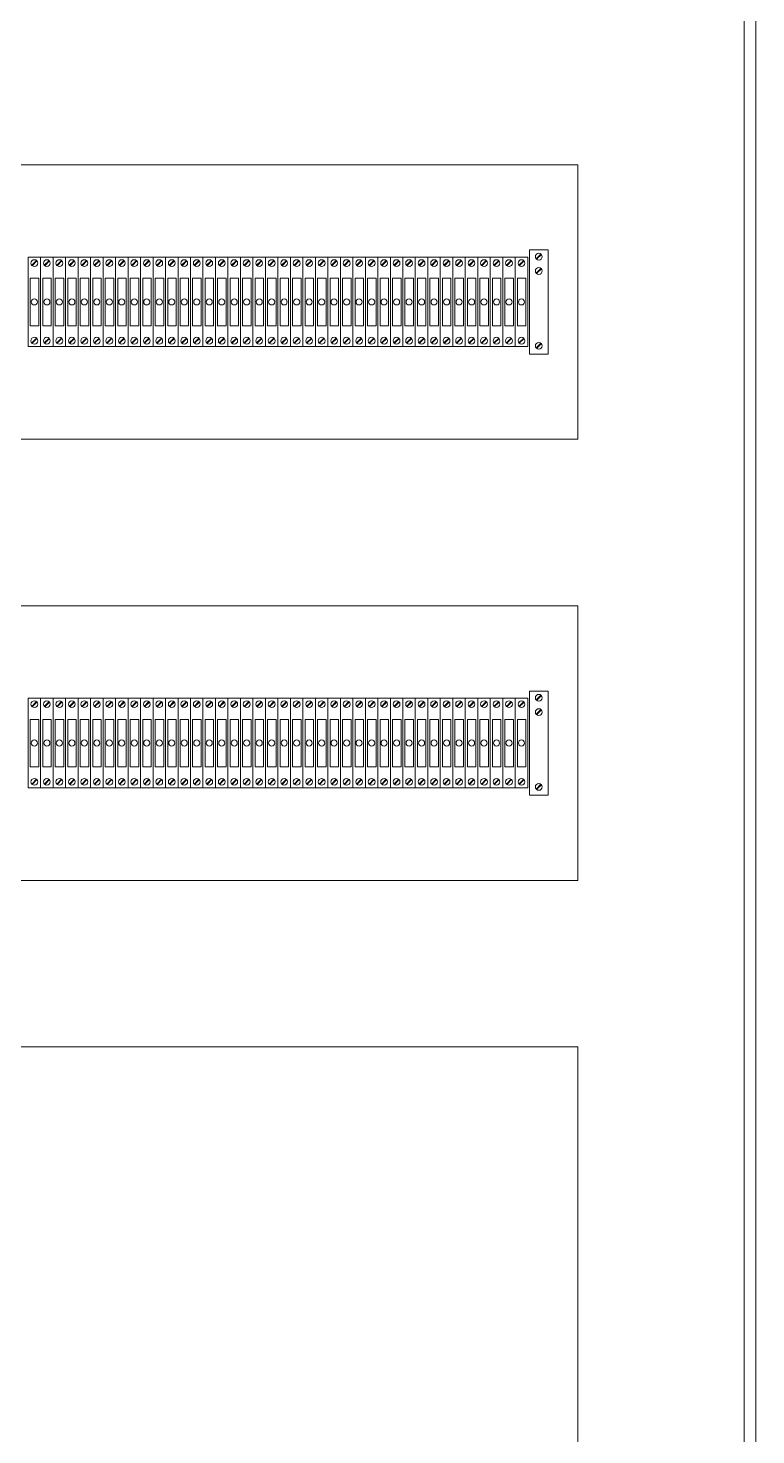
# Model space of a CAD drawing. Header units: millimetres. Extents: x 32626 to 72822, y 60047 to 123188.
# Drawn here: x 40530 to 40949, y 61680 to 62492 of the extents above; entities that cross this region are included whole.
import ezdxf

# ---------------------------------------------------------------- set-up
doc = ezdxf.new("R2010")
doc.units = ezdxf.units.MM
doc.header["$LTSCALE"] = 10
doc.layers.add('1轮廓实线层', color=7, linetype='Continuous', lineweight=18)

msp = doc.modelspace()

# ---------------------------------------------------------------- linework, layer by layer
at = {"layer": '1轮廓实线层'}
for p, q in [((40942.53, 61095.31), (40942.53, 62910.7)), ((40949.21, 62910.7), (40949.21, 60630.7)), ((40212.33, 62412.8), (40846.53, 62412.8)), ((40846.53, 62254.47), (40846.53, 62412.8)), ((40212.33, 62254.47), (40846.53, 62254.47)), ((40212.33, 62158.47), (40846.53, 62158.47)), ((40846.53, 62000.15), (40846.53, 62158.47)), ((40212.33, 62000.15), (40846.53, 62000.15)), ((40212.33, 61904.15), (40846.53, 61904.15)), ((40846.53, 61095.31), (40846.53, 61904.15))]:
    msp.add_line(p, q, dxfattribs=at)
at = {"layer": '1轮廓实线层', "lineweight": 13}
for p, q in [((40818.63, 62363.64), (40829.43, 62363.64)), ((40818.63, 62303.64), (40818.63, 62363.64)), ((40829.43, 62363.64), (40829.43, 62303.64)), ((40529.61, 62359.49), (40536.81, 62359.49)), ((40529.61, 62307.89), (40529.61, 62359.49)), ((40531.71, 62354.81), (40534.47, 62357.57)), ((40531.95, 62354.57), (40534.71, 62357.33)), ((40536.81, 62359.49), (40536.81, 62307.89)), ((40536.81, 62359.49), (40544.01, 62359.49)), ((40536.81, 62307.89), (40536.81, 62359.49)), ((40538.91, 62354.81), (40541.67, 62357.57)), ((40539.16, 62354.57), (40541.91, 62357.33)), ((40544.01, 62359.49), (40544.01, 62307.89)), ((40544.02, 62359.49), (40551.22, 62359.49)), ((40544.02, 62307.89), (40544.02, 62359.49)), ((40546.12, 62354.81), (40548.87, 62357.57)), ((40546.36, 62354.57), (40549.12, 62357.33)), ((40551.22, 62359.49), (40551.22, 62307.89)), ((40551.22, 62359.49), (40558.42, 62359.49)), ((40551.22, 62307.89), (40551.22, 62359.49)), ((40553.32, 62354.81), (40556.08, 62357.57)), ((40553.56, 62354.57), (40556.32, 62357.33)), ((40558.42, 62359.49), (40558.42, 62307.89)), ((40558.42, 62359.49), (40565.62, 62359.49)), ((40558.42, 62307.89), (40558.42, 62359.49)), ((40560.52, 62354.81), (40563.28, 62357.57)), ((40560.76, 62354.57), (40563.52, 62357.33)), ((40565.62, 62359.49), (40565.62, 62307.89)), ((40565.62, 62359.49), (40572.82, 62359.49)), ((40565.62, 62307.89), (40565.62, 62359.49)), ((40567.72, 62354.81), (40570.48, 62357.57)), ((40567.96, 62354.57), (40570.72, 62357.33)), ((40572.82, 62359.49), (40572.82, 62307.89)), ((40572.82, 62359.49), (40580.02, 62359.49)), ((40572.82, 62307.89), (40572.82, 62359.49)), ((40574.92, 62354.81), (40577.68, 62357.57)), ((40575.16, 62354.57), (40577.92, 62357.33)), ((40580.02, 62359.49), (40580.02, 62307.89)), ((40580.02, 62359.49), (40587.22, 62359.49)), ((40580.02, 62307.89), (40580.02, 62359.49)), ((40582.12, 62354.81), (40584.88, 62357.57)), ((40582.37, 62354.57), (40585.12, 62357.33)), ((40587.22, 62359.49), (40587.22, 62307.89)), ((40587.23, 62359.49), (40594.43, 62359.49)), ((40587.23, 62307.89), (40587.23, 62359.49)), ((40589.33, 62354.81), (40592.08, 62357.57)), ((40589.57, 62354.57), (40592.33, 62357.33)), ((40594.43, 62359.49), (40594.43, 62307.89)), ((40594.43, 62359.49), (40601.63, 62359.49)), ((40594.43, 62307.89), (40594.43, 62359.49)), ((40596.53, 62354.81), (40599.29, 62357.57)), ((40596.77, 62354.57), (40599.53, 62357.33)), ((40601.63, 62359.49), (40601.63, 62307.89)), ((40601.63, 62359.49), (40608.83, 62359.49)), ((40601.63, 62307.89), (40601.63, 62359.49)), ((40603.73, 62354.81), (40606.49, 62357.57)), ((40603.97, 62354.57), (40606.73, 62357.33)), ((40608.83, 62359.49), (40608.83, 62307.89)), ((40608.83, 62359.49), (40616.03, 62359.49)), ((40608.83, 62307.89), (40608.83, 62359.49)), ((40610.93, 62354.81), (40613.69, 62357.57)), ((40611.17, 62354.57), (40613.93, 62357.33)), ((40616.03, 62359.49), (40616.03, 62307.89)), ((40616.03, 62359.49), (40623.23, 62359.49)), ((40616.03, 62307.89), (40616.03, 62359.49)), ((40618.13, 62354.81), (40620.89, 62357.57)), ((40618.37, 62354.57), (40621.13, 62357.33)), ((40623.23, 62359.49), (40623.23, 62307.89)), ((40623.23, 62359.49), (40630.43, 62359.49)), ((40623.23, 62307.89), (40623.23, 62359.49)), ((40625.33, 62354.81), (40628.09, 62357.57)), ((40625.58, 62354.57), (40628.33, 62357.33)), ((40630.43, 62359.49), (40630.43, 62307.89)), ((40630.43, 62359.49), (40637.63, 62359.49)), ((40630.43, 62307.89), (40630.43, 62359.49)), ((40632.54, 62354.81), (40635.29, 62357.57)), ((40632.78, 62354.57), (40635.53, 62357.33)), ((40637.63, 62359.49), (40637.63, 62307.89)), ((40637.64, 62359.49), (40644.84, 62359.49)), ((40637.64, 62307.89), (40637.64, 62359.49)), ((40639.74, 62354.81), (40642.49, 62357.57)), ((40639.98, 62354.57), (40642.74, 62357.33)), ((40644.84, 62359.49), (40644.84, 62307.89)), ((40644.84, 62359.49), (40652.04, 62359.49)), ((40644.84, 62307.89), (40644.84, 62359.49)), ((40646.94, 62354.81), (40649.7, 62357.57)), ((40647.18, 62354.57), (40649.94, 62357.33)), ((40652.04, 62359.49), (40652.04, 62307.89)), ((40652.04, 62359.49), (40659.24, 62359.49)), ((40652.04, 62307.89), (40652.04, 62359.49)), ((40654.14, 62354.81), (40656.9, 62357.57)), ((40654.38, 62354.57), (40657.14, 62357.33)), ((40659.24, 62359.49), (40659.24, 62307.89)), ((40659.24, 62359.49), (40666.44, 62359.49)), ((40659.24, 62307.89), (40659.24, 62359.49)), ((40661.34, 62354.81), (40664.1, 62357.57)), ((40661.58, 62354.57), (40664.34, 62357.33)), ((40666.44, 62359.49), (40666.44, 62307.89)), ((40666.44, 62359.49), (40673.64, 62359.49)), ((40666.44, 62307.89), (40666.44, 62359.49)), ((40668.54, 62354.81), (40671.3, 62357.57)), ((40668.79, 62354.57), (40671.54, 62357.33)), ((40673.64, 62359.49), (40673.64, 62307.89)), ((40673.64, 62359.49), (40680.84, 62359.49)), ((40673.64, 62307.89), (40673.64, 62359.49)), ((40675.74, 62354.81), (40678.5, 62357.57)), ((40675.99, 62354.57), (40678.74, 62357.33)), ((40680.84, 62359.49), (40680.84, 62307.89)), ((40680.85, 62359.49), (40688.05, 62359.49)), ((40680.85, 62307.89), (40680.85, 62359.49)), ((40682.95, 62354.81), (40685.7, 62357.57)), ((40683.19, 62354.57), (40685.95, 62357.33)), ((40688.05, 62359.49), (40688.05, 62307.89)), ((40688.05, 62359.49), (40695.25, 62359.49)), ((40688.05, 62307.89), (40688.05, 62359.49)), ((40690.15, 62354.81), (40692.91, 62357.57)), ((40690.39, 62354.57), (40693.15, 62357.33)), ((40695.25, 62359.49), (40695.25, 62307.89)), ((40695.25, 62359.49), (40702.45, 62359.49)), ((40695.25, 62307.89), (40695.25, 62359.49)), ((40697.35, 62354.81), (40700.11, 62357.57)), ((40697.59, 62354.57), (40700.35, 62357.33)), ((40702.45, 62359.49), (40702.45, 62307.89)), ((40702.45, 62359.49), (40709.65, 62359.49)), ((40702.45, 62307.89), (40702.45, 62359.49)), ((40704.55, 62354.81), (40707.31, 62357.57)), ((40704.79, 62354.57), (40707.55, 62357.33)), ((40709.65, 62359.49), (40709.65, 62307.89)), ((40709.65, 62359.49), (40716.85, 62359.49)), ((40709.65, 62307.89), (40709.65, 62359.49)), ((40711.75, 62354.81), (40714.51, 62357.57)), ((40711.99, 62354.57), (40714.75, 62357.33)), ((40716.85, 62359.49), (40716.85, 62307.89)), ((40716.85, 62359.49), (40724.05, 62359.49)), ((40716.85, 62307.89), (40716.85, 62359.49)), ((40718.95, 62354.81), (40721.71, 62357.57)), ((40719.2, 62354.57), (40721.95, 62357.33)), ((40724.05, 62359.49), (40724.05, 62307.89)), ((40724.06, 62359.49), (40731.26, 62359.49)), ((40724.06, 62307.89), (40724.06, 62359.49)), ((40726.16, 62354.81), (40728.91, 62357.57)), ((40726.4, 62354.57), (40729.16, 62357.33)), ((40731.26, 62359.49), (40731.26, 62307.89)), ((40731.26, 62359.49), (40738.46, 62359.49)), ((40731.26, 62307.89), (40731.26, 62359.49)), ((40733.36, 62354.81), (40736.12, 62357.57)), ((40733.6, 62354.57), (40736.36, 62357.33)), ((40738.46, 62359.49), (40738.46, 62307.89)), ((40738.46, 62359.49), (40745.66, 62359.49)), ((40738.46, 62307.89), (40738.46, 62359.49)), ((40740.56, 62354.81), (40743.32, 62357.57)), ((40740.8, 62354.57), (40743.56, 62357.33)), ((40745.66, 62359.49), (40745.66, 62307.89)), ((40745.66, 62359.49), (40752.86, 62359.49)), ((40745.66, 62307.89), (40745.66, 62359.49)), ((40747.76, 62354.81), (40750.52, 62357.57)), ((40748, 62354.57), (40750.76, 62357.33)), ((40752.86, 62359.49), (40752.86, 62307.89)), ((40752.86, 62359.49), (40760.06, 62359.49)), ((40752.86, 62307.89), (40752.86, 62359.49)), ((40754.96, 62354.81), (40757.72, 62357.57)), ((40755.2, 62354.57), (40757.96, 62357.33)), ((40760.06, 62359.49), (40760.06, 62307.89)), ((40760.06, 62359.49), (40767.26, 62359.49)), ((40760.06, 62307.89), (40760.06, 62359.49)), ((40762.16, 62354.81), (40764.92, 62357.57)), ((40762.41, 62354.57), (40765.16, 62357.33)), ((40767.26, 62359.49), (40767.26, 62307.89)), ((40767.27, 62359.49), (40774.47, 62359.49)), ((40767.27, 62307.89), (40767.27, 62359.49)), ((40769.37, 62354.81), (40772.12, 62357.57)), ((40769.61, 62354.57), (40772.37, 62357.33)), ((40774.47, 62359.49), (40774.47, 62307.89)), ((40774.47, 62359.49), (40781.67, 62359.49)), ((40774.47, 62307.89), (40774.47, 62359.49)), ((40776.57, 62354.81), (40779.33, 62357.57)), ((40776.81, 62354.57), (40779.57, 62357.33)), ((40781.67, 62359.49), (40781.67, 62307.89)), ((40781.67, 62359.49), (40788.87, 62359.49)), ((40781.67, 62307.89), (40781.67, 62359.49)), ((40783.77, 62354.81), (40786.53, 62357.57)), ((40784.01, 62354.57), (40786.77, 62357.33)), ((40788.87, 62359.49), (40788.87, 62307.89)), ((40788.87, 62359.49), (40796.07, 62359.49)), ((40788.87, 62307.89), (40788.87, 62359.49)), ((40790.97, 62354.81), (40793.73, 62357.57)), ((40791.21, 62354.57), (40793.97, 62357.33)), ((40796.07, 62359.49), (40796.07, 62307.89)), ((40796.07, 62359.49), (40803.27, 62359.49)), ((40796.07, 62307.89), (40796.07, 62359.49)), ((40798.17, 62354.81), (40800.93, 62357.57)), ((40798.41, 62354.57), (40801.17, 62357.33)), ((40803.27, 62359.49), (40803.27, 62307.89)), ((40803.27, 62359.49), (40810.47, 62359.49)), ((40803.27, 62307.89), (40803.27, 62359.49)), ((40805.37, 62354.81), (40808.13, 62357.57)), ((40805.62, 62354.57), (40808.37, 62357.33)), ((40810.47, 62359.49), (40810.47, 62307.89)), ((40810.47, 62359.49), (40817.67, 62359.49)), ((40810.47, 62307.89), (40810.47, 62359.49)), ((40812.58, 62354.81), (40815.33, 62357.57)), ((40812.82, 62354.57), (40815.58, 62357.33)), ((40817.67, 62359.49), (40817.67, 62307.89)), ((40822.53, 62358.52), (40825.29, 62361.27)), ((40822.77, 62358.27), (40825.53, 62361.03)), ((40822.53, 62350.27), (40825.29, 62353.03)), ((40822.77, 62350.03), (40825.53, 62352.78)), ((40536.81, 62307.89), (40529.61, 62307.89)), ((40531.71, 62310.06), (40534.47, 62312.82)), ((40531.95, 62309.82), (40534.71, 62312.57)), ((40544.01, 62307.89), (40536.81, 62307.89)), ((40538.91, 62310.06), (40541.67, 62312.82)), ((40539.16, 62309.82), (40541.91, 62312.57)), ((40551.22, 62307.89), (40544.02, 62307.89)), ((40546.12, 62310.06), (40548.87, 62312.82)), ((40546.36, 62309.82), (40549.12, 62312.57)), ((40558.42, 62307.89), (40551.22, 62307.89)), ((40553.32, 62310.06), (40556.08, 62312.82)), ((40553.56, 62309.82), (40556.32, 62312.57)), ((40565.62, 62307.89), (40558.42, 62307.89)), ((40560.52, 62310.06), (40563.28, 62312.82)), ((40560.76, 62309.82), (40563.52, 62312.57)), ((40572.82, 62307.89), (40565.62, 62307.89)), ((40567.72, 62310.06), (40570.48, 62312.82)), ((40567.96, 62309.82), (40570.72, 62312.57)), ((40580.02, 62307.89), (40572.82, 62307.89)), ((40574.92, 62310.06), (40577.68, 62312.82)), ((40575.16, 62309.82), (40577.92, 62312.57)), ((40587.22, 62307.89), (40580.02, 62307.89)), ((40582.12, 62310.06), (40584.88, 62312.82)), ((40582.37, 62309.82), (40585.12, 62312.57)), ((40594.43, 62307.89), (40587.23, 62307.89)), ((40589.33, 62310.06), (40592.08, 62312.82)), ((40589.57, 62309.82), (40592.33, 62312.57)), ((40601.63, 62307.89), (40594.43, 62307.89)), ((40596.53, 62310.06), (40599.29, 62312.82)), ((40596.77, 62309.82), (40599.53, 62312.57)), ((40608.83, 62307.89), (40601.63, 62307.89)), ((40603.73, 62310.06), (40606.49, 62312.82)), ((40603.97, 62309.82), (40606.73, 62312.57)), ((40616.03, 62307.89), (40608.83, 62307.89)), ((40610.93, 62310.06), (40613.69, 62312.82)), ((40611.17, 62309.82), (40613.93, 62312.57)), ((40623.23, 62307.89), (40616.03, 62307.89)), ((40618.13, 62310.06), (40620.89, 62312.82)), ((40618.37, 62309.82), (40621.13, 62312.57)), ((40630.43, 62307.89), (40623.23, 62307.89)), ((40625.33, 62310.06), (40628.09, 62312.82)), ((40625.58, 62309.82), (40628.33, 62312.57)), ((40637.63, 62307.89), (40630.43, 62307.89)), ((40632.54, 62310.06), (40635.29, 62312.82)), ((40632.78, 62309.82), (40635.53, 62312.57)), ((40644.84, 62307.89), (40637.64, 62307.89)), ((40639.74, 62310.06), (40642.49, 62312.82)), ((40639.98, 62309.82), (40642.74, 62312.57)), ((40652.04, 62307.89), (40644.84, 62307.89)), ((40646.94, 62310.06), (40649.7, 62312.82)), ((40647.18, 62309.82), (40649.94, 62312.57)), ((40659.24, 62307.89), (40652.04, 62307.89)), ((40654.14, 62310.06), (40656.9, 62312.82)), ((40654.38, 62309.82), (40657.14, 62312.57)), ((40666.44, 62307.89), (40659.24, 62307.89)), ((40661.34, 62310.06), (40664.1, 62312.82)), ((40661.58, 62309.82), (40664.34, 62312.57)), ((40673.64, 62307.89), (40666.44, 62307.89)), ((40668.54, 62310.06), (40671.3, 62312.82)), ((40668.79, 62309.82), (40671.54, 62312.57)), ((40680.84, 62307.89), (40673.64, 62307.89)), ((40675.74, 62310.06), (40678.5, 62312.82)), ((40675.99, 62309.82), (40678.74, 62312.57)), ((40688.05, 62307.89), (40680.85, 62307.89)), ((40682.95, 62310.06), (40685.7, 62312.82)), ((40683.19, 62309.82), (40685.95, 62312.57)), ((40695.25, 62307.89), (40688.05, 62307.89)), ((40690.15, 62310.06), (40692.91, 62312.82)), ((40690.39, 62309.82), (40693.15, 62312.57)), ((40702.45, 62307.89), (40695.25, 62307.89)), ((40697.35, 62310.06), (40700.11, 62312.82)), ((40697.59, 62309.82), (40700.35, 62312.57)), ((40709.65, 62307.89), (40702.45, 62307.89)), ((40704.55, 62310.06), (40707.31, 62312.82)), ((40704.79, 62309.82), (40707.55, 62312.57)), ((40716.85, 62307.89), (40709.65, 62307.89)), ((40711.75, 62310.06), (40714.51, 62312.82)), ((40711.99, 62309.82), (40714.75, 62312.57)), ((40724.05, 62307.89), (40716.85, 62307.89)), ((40718.95, 62310.06), (40721.71, 62312.82)), ((40719.2, 62309.82), (40721.95, 62312.57)), ((40731.26, 62307.89), (40724.06, 62307.89)), ((40726.16, 62310.06), (40728.91, 62312.82)), ((40726.4, 62309.82), (40729.16, 62312.57)), ((40738.46, 62307.89), (40731.26, 62307.89)), ((40733.36, 62310.06), (40736.12, 62312.82)), ((40733.6, 62309.82), (40736.36, 62312.57)), ((40745.66, 62307.89), (40738.46, 62307.89)), ((40740.56, 62310.06), (40743.32, 62312.82)), ((40740.8, 62309.82), (40743.56, 62312.57)), ((40752.86, 62307.89), (40745.66, 62307.89)), ((40747.76, 62310.06), (40750.52, 62312.82)), ((40748, 62309.82), (40750.76, 62312.57)), ((40760.06, 62307.89), (40752.86, 62307.89)), ((40754.96, 62310.06), (40757.72, 62312.82)), ((40755.2, 62309.82), (40757.96, 62312.57)), ((40767.26, 62307.89), (40760.06, 62307.89)), ((40762.16, 62310.06), (40764.92, 62312.82)), ((40762.41, 62309.82), (40765.16, 62312.57)), ((40774.47, 62307.89), (40767.27, 62307.89)), ((40769.37, 62310.06), (40772.12, 62312.82)), ((40769.61, 62309.82), (40772.37, 62312.57)), ((40781.67, 62307.89), (40774.47, 62307.89)), ((40776.57, 62310.06), (40779.33, 62312.82)), ((40776.81, 62309.82), (40779.57, 62312.57)), ((40788.87, 62307.89), (40781.67, 62307.89)), ((40783.77, 62310.06), (40786.53, 62312.82)), ((40784.01, 62309.82), (40786.77, 62312.57)), ((40796.07, 62307.89), (40788.87, 62307.89)), ((40790.97, 62310.06), (40793.73, 62312.82)), ((40791.21, 62309.82), (40793.97, 62312.57)), ((40803.27, 62307.89), (40796.07, 62307.89)), ((40798.17, 62310.06), (40800.93, 62312.82)), ((40798.41, 62309.82), (40801.17, 62312.57)), ((40810.47, 62307.89), (40803.27, 62307.89)), ((40805.37, 62310.06), (40808.13, 62312.82)), ((40805.62, 62309.82), (40808.37, 62312.57)), ((40817.67, 62307.89), (40810.47, 62307.89)), ((40812.58, 62310.06), (40815.33, 62312.82)), ((40812.82, 62309.82), (40815.58, 62312.57)), ((40822.53, 62307.13), (40825.29, 62309.89)), ((40822.77, 62306.89), (40825.53, 62309.65)), ((40829.43, 62303.64), (40818.63, 62303.64)), ((40529.61, 62105.17), (40536.81, 62105.17)), ((40529.61, 62053.57), (40529.61, 62105.17)), ((40531.71, 62100.49), (40534.47, 62103.24)), ((40536.81, 62105.17), (40536.81, 62053.57)), ((40536.81, 62105.17), (40544.01, 62105.17)), ((40536.81, 62053.57), (40536.81, 62105.17)), ((40538.91, 62100.49), (40541.67, 62103.24)), ((40544.01, 62105.17), (40544.01, 62053.57)), ((40544.02, 62105.17), (40551.22, 62105.17)), ((40544.02, 62053.57), (40544.02, 62105.17)), ((40546.12, 62100.49), (40548.87, 62103.24)), ((40551.22, 62105.17), (40551.22, 62053.57)), ((40551.22, 62105.17), (40558.42, 62105.17)), ((40551.22, 62053.57), (40551.22, 62105.17)), ((40553.32, 62100.49), (40556.08, 62103.24)), ((40558.42, 62105.17), (40558.42, 62053.57)), ((40558.42, 62105.17), (40565.62, 62105.17)), ((40558.42, 62053.57), (40558.42, 62105.17)), ((40560.52, 62100.49), (40563.28, 62103.24)), ((40565.62, 62105.17), (40565.62, 62053.57)), ((40565.62, 62105.17), (40572.82, 62105.17)), ((40565.62, 62053.57), (40565.62, 62105.17)), ((40567.72, 62100.49), (40570.48, 62103.24)), ((40572.82, 62105.17), (40572.82, 62053.57)), ((40572.82, 62105.17), (40580.02, 62105.17)), ((40572.82, 62053.57), (40572.82, 62105.17)), ((40574.92, 62100.49), (40577.68, 62103.24)), ((40580.02, 62105.17), (40580.02, 62053.57)), ((40580.02, 62105.17), (40587.22, 62105.17)), ((40580.02, 62053.57), (40580.02, 62105.17)), ((40582.12, 62100.49), (40584.88, 62103.24)), ((40587.22, 62105.17), (40587.22, 62053.57)), ((40587.23, 62105.17), (40594.43, 62105.17)), ((40587.23, 62053.57), (40587.23, 62105.17)), ((40589.33, 62100.49), (40592.08, 62103.24)), ((40594.43, 62105.17), (40594.43, 62053.57)), ((40594.43, 62105.17), (40601.63, 62105.17)), ((40594.43, 62053.57), (40594.43, 62105.17)), ((40596.53, 62100.49), (40599.29, 62103.24)), ((40601.63, 62105.17), (40601.63, 62053.57)), ((40601.63, 62105.17), (40608.83, 62105.17)), ((40601.63, 62053.57), (40601.63, 62105.17)), ((40603.73, 62100.49), (40606.49, 62103.24)), ((40608.83, 62105.17), (40608.83, 62053.57)), ((40608.83, 62105.17), (40616.03, 62105.17)), ((40608.83, 62053.57), (40608.83, 62105.17)), ((40610.93, 62100.49), (40613.69, 62103.24)), ((40616.03, 62105.17), (40616.03, 62053.57)), ((40616.03, 62105.17), (40623.23, 62105.17)), ((40616.03, 62053.57), (40616.03, 62105.17)), ((40618.13, 62100.49), (40620.89, 62103.24)), ((40623.23, 62105.17), (40623.23, 62053.57)), ((40623.23, 62105.17), (40630.43, 62105.17)), ((40623.23, 62053.57), (40623.23, 62105.17)), ((40625.33, 62100.49), (40628.09, 62103.24)), ((40630.43, 62105.17), (40630.43, 62053.57)), ((40630.43, 62105.17), (40637.63, 62105.17)), ((40630.43, 62053.57), (40630.43, 62105.17)), ((40632.54, 62100.49), (40635.29, 62103.24)), ((40637.63, 62105.17), (40637.63, 62053.57)), ((40637.64, 62105.17), (40644.84, 62105.17)), ((40637.64, 62053.57), (40637.64, 62105.17)), ((40639.74, 62100.49), (40642.49, 62103.24)), ((40644.84, 62105.17), (40644.84, 62053.57)), ((40644.84, 62105.17), (40652.04, 62105.17)), ((40644.84, 62053.57), (40644.84, 62105.17)), ((40646.94, 62100.49), (40649.7, 62103.24)), ((40652.04, 62105.17), (40652.04, 62053.57)), ((40652.04, 62105.17), (40659.24, 62105.17)), ((40652.04, 62053.57), (40652.04, 62105.17)), ((40654.14, 62100.49), (40656.9, 62103.24)), ((40659.24, 62105.17), (40659.24, 62053.57)), ((40659.24, 62105.17), (40666.44, 62105.17)), ((40659.24, 62053.57), (40659.24, 62105.17)), ((40661.34, 62100.49), (40664.1, 62103.24)), ((40666.44, 62105.17), (40666.44, 62053.57)), ((40666.44, 62105.17), (40673.64, 62105.17)), ((40666.44, 62053.57), (40666.44, 62105.17)), ((40668.54, 62100.49), (40671.3, 62103.24)), ((40673.64, 62105.17), (40673.64, 62053.57)), ((40673.64, 62105.17), (40680.84, 62105.17)), ((40673.64, 62053.57), (40673.64, 62105.17)), ((40675.74, 62100.49), (40678.5, 62103.24)), ((40680.84, 62105.17), (40680.84, 62053.57)), ((40680.85, 62105.17), (40688.05, 62105.17)), ((40680.85, 62053.57), (40680.85, 62105.17)), ((40682.95, 62100.49), (40685.7, 62103.24)), ((40688.05, 62105.17), (40688.05, 62053.57)), ((40688.05, 62105.17), (40695.25, 62105.17)), ((40688.05, 62053.57), (40688.05, 62105.17)), ((40690.15, 62100.49), (40692.91, 62103.24)), ((40695.25, 62105.17), (40695.25, 62053.57)), ((40695.25, 62105.17), (40702.45, 62105.17)), ((40695.25, 62053.57), (40695.25, 62105.17)), ((40697.35, 62100.49), (40700.11, 62103.24)), ((40702.45, 62105.17), (40702.45, 62053.57)), ((40702.45, 62105.17), (40709.65, 62105.17)), ((40702.45, 62053.57), (40702.45, 62105.17)), ((40704.55, 62100.49), (40707.31, 62103.24)), ((40709.65, 62105.17), (40709.65, 62053.57)), ((40709.65, 62105.17), (40716.85, 62105.17)), ((40709.65, 62053.57), (40709.65, 62105.17)), ((40711.75, 62100.49), (40714.51, 62103.24)), ((40716.85, 62105.17), (40716.85, 62053.57)), ((40716.85, 62105.17), (40724.05, 62105.17)), ((40716.85, 62053.57), (40716.85, 62105.17)), ((40718.95, 62100.49), (40721.71, 62103.24)), ((40724.05, 62105.17), (40724.05, 62053.57)), ((40724.06, 62105.17), (40731.26, 62105.17)), ((40724.06, 62053.57), (40724.06, 62105.17)), ((40726.16, 62100.49), (40728.91, 62103.24)), ((40731.26, 62105.17), (40731.26, 62053.57)), ((40731.26, 62105.17), (40738.46, 62105.17)), ((40731.26, 62053.57), (40731.26, 62105.17)), ((40733.36, 62100.49), (40736.12, 62103.24)), ((40738.46, 62105.17), (40738.46, 62053.57)), ((40738.46, 62105.17), (40745.66, 62105.17)), ((40738.46, 62053.57), (40738.46, 62105.17)), ((40740.56, 62100.49), (40743.32, 62103.24)), ((40745.66, 62105.17), (40745.66, 62053.57)), ((40745.66, 62105.17), (40752.86, 62105.17)), ((40745.66, 62053.57), (40745.66, 62105.17)), ((40747.76, 62100.49), (40750.52, 62103.24)), ((40752.86, 62105.17), (40752.86, 62053.57)), ((40752.86, 62105.17), (40760.06, 62105.17)), ((40752.86, 62053.57), (40752.86, 62105.17)), ((40754.96, 62100.49), (40757.72, 62103.24)), ((40760.06, 62105.17), (40760.06, 62053.57)), ((40760.06, 62105.17), (40767.26, 62105.17)), ((40760.06, 62053.57), (40760.06, 62105.17)), ((40762.16, 62100.49), (40764.92, 62103.24)), ((40767.26, 62105.17), (40767.26, 62053.57)), ((40767.27, 62105.17), (40774.47, 62105.17)), ((40767.27, 62053.57), (40767.27, 62105.17)), ((40769.37, 62100.49), (40772.12, 62103.24)), ((40774.47, 62105.17), (40774.47, 62053.57)), ((40774.47, 62105.17), (40781.67, 62105.17)), ((40774.47, 62053.57), (40774.47, 62105.17)), ((40776.57, 62100.49), (40779.33, 62103.24)), ((40781.67, 62105.17), (40781.67, 62053.57)), ((40781.67, 62105.17), (40788.87, 62105.17)), ((40781.67, 62053.57), (40781.67, 62105.17)), ((40783.77, 62100.49), (40786.53, 62103.24)), ((40788.87, 62105.17), (40788.87, 62053.57)), ((40788.87, 62105.17), (40796.07, 62105.17)), ((40788.87, 62053.57), (40788.87, 62105.17)), ((40790.97, 62100.49), (40793.73, 62103.24)), ((40796.07, 62105.17), (40796.07, 62053.57)), ((40796.07, 62105.17), (40803.27, 62105.17)), ((40796.07, 62053.57), (40796.07, 62105.17)), ((40798.17, 62100.49), (40800.93, 62103.24)), ((40803.27, 62105.17), (40803.27, 62053.57)), ((40803.27, 62105.17), (40810.47, 62105.17)), ((40803.27, 62053.57), (40803.27, 62105.17)), ((40805.37, 62100.49), (40808.13, 62103.24)), ((40810.47, 62105.17), (40810.47, 62053.57)), ((40810.47, 62105.17), (40817.67, 62105.17)), ((40810.47, 62053.57), (40810.47, 62105.17)), ((40812.58, 62100.49), (40815.33, 62103.24)), ((40817.67, 62105.17), (40817.67, 62053.57)), ((40818.63, 62109.31), (40829.43, 62109.31)), ((40818.63, 62049.31), (40818.63, 62109.31)), ((40822.53, 62104.19), (40825.29, 62106.95)), ((40822.77, 62103.95), (40825.53, 62106.71)), ((40829.43, 62109.31), (40829.43, 62049.31)), ((40531.95, 62100.24), (40534.71, 62103)), ((40539.16, 62100.24), (40541.91, 62103)), ((40546.36, 62100.24), (40549.12, 62103)), ((40553.56, 62100.24), (40556.32, 62103)), ((40560.76, 62100.24), (40563.52, 62103)), ((40567.96, 62100.24), (40570.72, 62103)), ((40575.16, 62100.24), (40577.92, 62103)), ((40582.37, 62100.24), (40585.12, 62103)), ((40589.57, 62100.24), (40592.33, 62103)), ((40596.77, 62100.24), (40599.53, 62103)), ((40603.97, 62100.24), (40606.73, 62103)), ((40611.17, 62100.24), (40613.93, 62103)), ((40618.37, 62100.24), (40621.13, 62103)), ((40625.58, 62100.24), (40628.33, 62103)), ((40632.78, 62100.24), (40635.53, 62103)), ((40639.98, 62100.24), (40642.74, 62103)), ((40647.18, 62100.24), (40649.94, 62103)), ((40654.38, 62100.24), (40657.14, 62103)), ((40661.58, 62100.24), (40664.34, 62103)), ((40668.79, 62100.24), (40671.54, 62103)), ((40675.99, 62100.24), (40678.74, 62103)), ((40683.19, 62100.24), (40685.95, 62103)), ((40690.39, 62100.24), (40693.15, 62103)), ((40697.59, 62100.24), (40700.35, 62103)), ((40704.79, 62100.24), (40707.55, 62103)), ((40711.99, 62100.24), (40714.75, 62103)), ((40719.2, 62100.24), (40721.95, 62103)), ((40726.4, 62100.24), (40729.16, 62103)), ((40733.6, 62100.24), (40736.36, 62103)), ((40740.8, 62100.24), (40743.56, 62103)), ((40748, 62100.24), (40750.76, 62103)), ((40755.2, 62100.24), (40757.96, 62103)), ((40762.41, 62100.24), (40765.16, 62103)), ((40769.61, 62100.24), (40772.37, 62103)), ((40776.81, 62100.24), (40779.57, 62103)), ((40784.01, 62100.24), (40786.77, 62103)), ((40791.21, 62100.24), (40793.97, 62103)), ((40798.41, 62100.24), (40801.17, 62103)), ((40805.62, 62100.24), (40808.37, 62103)), ((40812.82, 62100.24), (40815.58, 62103)), ((40822.53, 62095.94), (40825.29, 62098.7)), ((40822.77, 62095.7), (40825.53, 62098.46)), ((40531.71, 62055.73), (40534.47, 62058.49)), ((40531.95, 62055.49), (40534.71, 62058.25)), ((40538.91, 62055.73), (40541.67, 62058.49)), ((40539.16, 62055.49), (40541.91, 62058.25)), ((40546.12, 62055.73), (40548.87, 62058.49)), ((40546.36, 62055.49), (40549.12, 62058.25)), ((40553.32, 62055.73), (40556.08, 62058.49)), ((40553.56, 62055.49), (40556.32, 62058.25)), ((40560.52, 62055.73), (40563.28, 62058.49)), ((40560.76, 62055.49), (40563.52, 62058.25)), ((40567.72, 62055.73), (40570.48, 62058.49)), ((40567.96, 62055.49), (40570.72, 62058.25)), ((40574.92, 62055.73), (40577.68, 62058.49)), ((40575.16, 62055.49), (40577.92, 62058.25)), ((40582.12, 62055.73), (40584.88, 62058.49)), ((40582.37, 62055.49), (40585.12, 62058.25)), ((40589.33, 62055.73), (40592.08, 62058.49)), ((40589.57, 62055.49), (40592.33, 62058.25)), ((40596.53, 62055.73), (40599.29, 62058.49)), ((40596.77, 62055.49), (40599.53, 62058.25)), ((40603.73, 62055.73), (40606.49, 62058.49)), ((40603.97, 62055.49), (40606.73, 62058.25)), ((40610.93, 62055.73), (40613.69, 62058.49)), ((40611.17, 62055.49), (40613.93, 62058.25)), ((40618.13, 62055.73), (40620.89, 62058.49)), ((40618.37, 62055.49), (40621.13, 62058.25)), ((40625.33, 62055.73), (40628.09, 62058.49)), ((40625.58, 62055.49), (40628.33, 62058.25)), ((40632.54, 62055.73), (40635.29, 62058.49)), ((40632.78, 62055.49), (40635.53, 62058.25)), ((40639.74, 62055.73), (40642.49, 62058.49)), ((40639.98, 62055.49), (40642.74, 62058.25)), ((40646.94, 62055.73), (40649.7, 62058.49)), ((40647.18, 62055.49), (40649.94, 62058.25)), ((40654.14, 62055.73), (40656.9, 62058.49)), ((40654.38, 62055.49), (40657.14, 62058.25)), ((40661.34, 62055.73), (40664.1, 62058.49)), ((40661.58, 62055.49), (40664.34, 62058.25)), ((40668.54, 62055.73), (40671.3, 62058.49)), ((40668.79, 62055.49), (40671.54, 62058.25)), ((40675.74, 62055.73), (40678.5, 62058.49)), ((40675.99, 62055.49), (40678.74, 62058.25)), ((40682.95, 62055.73), (40685.7, 62058.49)), ((40683.19, 62055.49), (40685.95, 62058.25)), ((40690.15, 62055.73), (40692.91, 62058.49)), ((40690.39, 62055.49), (40693.15, 62058.25)), ((40697.35, 62055.73), (40700.11, 62058.49)), ((40697.59, 62055.49), (40700.35, 62058.25)), ((40704.55, 62055.73), (40707.31, 62058.49)), ((40704.79, 62055.49), (40707.55, 62058.25)), ((40711.75, 62055.73), (40714.51, 62058.49)), ((40711.99, 62055.49), (40714.75, 62058.25)), ((40718.95, 62055.73), (40721.71, 62058.49)), ((40719.2, 62055.49), (40721.95, 62058.25)), ((40726.16, 62055.73), (40728.91, 62058.49)), ((40726.4, 62055.49), (40729.16, 62058.25)), ((40733.36, 62055.73), (40736.12, 62058.49)), ((40733.6, 62055.49), (40736.36, 62058.25)), ((40740.56, 62055.73), (40743.32, 62058.49)), ((40740.8, 62055.49), (40743.56, 62058.25)), ((40747.76, 62055.73), (40750.52, 62058.49)), ((40748, 62055.49), (40750.76, 62058.25)), ((40754.96, 62055.73), (40757.72, 62058.49)), ((40755.2, 62055.49), (40757.96, 62058.25)), ((40762.16, 62055.73), (40764.92, 62058.49)), ((40762.41, 62055.49), (40765.16, 62058.25)), ((40769.37, 62055.73), (40772.12, 62058.49)), ((40769.61, 62055.49), (40772.37, 62058.25)), ((40776.57, 62055.73), (40779.33, 62058.49)), ((40776.81, 62055.49), (40779.57, 62058.25)), ((40783.77, 62055.73), (40786.53, 62058.49)), ((40784.01, 62055.49), (40786.77, 62058.25)), ((40790.97, 62055.73), (40793.73, 62058.49)), ((40791.21, 62055.49), (40793.97, 62058.25)), ((40798.17, 62055.73), (40800.93, 62058.49)), ((40798.41, 62055.49), (40801.17, 62058.25)), ((40805.37, 62055.73), (40808.13, 62058.49)), ((40805.62, 62055.49), (40808.37, 62058.25)), ((40812.58, 62055.73), (40815.33, 62058.49)), ((40812.82, 62055.49), (40815.58, 62058.25)), ((40822.53, 62052.81), (40825.29, 62055.56)), ((40822.77, 62052.57), (40825.53, 62055.32)), ((40536.81, 62053.57), (40529.61, 62053.57)), ((40544.01, 62053.57), (40536.81, 62053.57)), ((40551.22, 62053.57), (40544.02, 62053.57)), ((40558.42, 62053.57), (40551.22, 62053.57)), ((40565.62, 62053.57), (40558.42, 62053.57)), ((40572.82, 62053.57), (40565.62, 62053.57)), ((40580.02, 62053.57), (40572.82, 62053.57)), ((40587.22, 62053.57), (40580.02, 62053.57)), ((40594.43, 62053.57), (40587.23, 62053.57)), ((40601.63, 62053.57), (40594.43, 62053.57)), ((40608.83, 62053.57), (40601.63, 62053.57)), ((40616.03, 62053.57), (40608.83, 62053.57)), ((40623.23, 62053.57), (40616.03, 62053.57)), ((40630.43, 62053.57), (40623.23, 62053.57)), ((40637.63, 62053.57), (40630.43, 62053.57)), ((40644.84, 62053.57), (40637.64, 62053.57)), ((40652.04, 62053.57), (40644.84, 62053.57)), ((40659.24, 62053.57), (40652.04, 62053.57)), ((40666.44, 62053.57), (40659.24, 62053.57)), ((40673.64, 62053.57), (40666.44, 62053.57)), ((40680.84, 62053.57), (40673.64, 62053.57)), ((40688.05, 62053.57), (40680.85, 62053.57)), ((40695.25, 62053.57), (40688.05, 62053.57)), ((40702.45, 62053.57), (40695.25, 62053.57)), ((40709.65, 62053.57), (40702.45, 62053.57)), ((40716.85, 62053.57), (40709.65, 62053.57)), ((40724.05, 62053.57), (40716.85, 62053.57)), ((40731.26, 62053.57), (40724.06, 62053.57)), ((40738.46, 62053.57), (40731.26, 62053.57)), ((40745.66, 62053.57), (40738.46, 62053.57)), ((40752.86, 62053.57), (40745.66, 62053.57)), ((40760.06, 62053.57), (40752.86, 62053.57)), ((40767.26, 62053.57), (40760.06, 62053.57)), ((40774.47, 62053.57), (40767.27, 62053.57)), ((40781.67, 62053.57), (40774.47, 62053.57)), ((40788.87, 62053.57), (40781.67, 62053.57)), ((40796.07, 62053.57), (40788.87, 62053.57)), ((40803.27, 62053.57), (40796.07, 62053.57)), ((40810.47, 62053.57), (40803.27, 62053.57)), ((40817.67, 62053.57), (40810.47, 62053.57)), ((40829.43, 62049.31), (40818.63, 62049.31))]:
    msp.add_line(p, q, dxfattribs=at)
for points in [[(40530.85, 62347.29), (40535.75, 62347.29), (40535.75, 62319.98), (40530.85, 62319.98)], [(40538.06, 62347.29), (40542.95, 62347.29), (40542.95, 62319.98), (40538.06, 62319.98)], [(40545.26, 62347.29), (40550.15, 62347.29), (40550.15, 62319.98), (40545.26, 62319.98)], [(40552.46, 62347.29), (40557.36, 62347.29), (40557.36, 62319.98), (40552.46, 62319.98)], [(40559.66, 62347.29), (40564.56, 62347.29), (40564.56, 62319.98), (40559.66, 62319.98)], [(40566.86, 62347.29), (40571.76, 62347.29), (40571.76, 62319.98), (40566.86, 62319.98)], [(40574.06, 62347.29), (40578.96, 62347.29), (40578.96, 62319.98), (40574.06, 62319.98)], [(40581.27, 62347.29), (40586.16, 62347.29), (40586.16, 62319.98), (40581.27, 62319.98)], [(40588.47, 62347.29), (40593.36, 62347.29), (40593.36, 62319.98), (40588.47, 62319.98)], [(40595.67, 62347.29), (40600.56, 62347.29), (40600.56, 62319.98), (40595.67, 62319.98)], [(40602.87, 62347.29), (40607.77, 62347.29), (40607.77, 62319.98), (40602.87, 62319.98)], [(40610.07, 62347.29), (40614.97, 62347.29), (40614.97, 62319.98), (40610.07, 62319.98)], [(40617.27, 62347.29), (40622.17, 62347.29), (40622.17, 62319.98), (40617.27, 62319.98)], [(40624.47, 62347.29), (40629.37, 62347.29), (40629.37, 62319.98), (40624.47, 62319.98)], [(40631.68, 62347.29), (40636.57, 62347.29), (40636.57, 62319.98), (40631.68, 62319.98)], [(40638.88, 62347.29), (40643.77, 62347.29), (40643.77, 62319.98), (40638.88, 62319.98)], [(40646.08, 62347.29), (40650.98, 62347.29), (40650.98, 62319.98), (40646.08, 62319.98)], [(40653.28, 62347.29), (40658.18, 62347.29), (40658.18, 62319.98), (40653.28, 62319.98)], [(40660.48, 62347.29), (40665.38, 62347.29), (40665.38, 62319.98), (40660.48, 62319.98)], [(40667.68, 62347.29), (40672.58, 62347.29), (40672.58, 62319.98), (40667.68, 62319.98)], [(40674.89, 62347.29), (40679.78, 62347.29), (40679.78, 62319.98), (40674.89, 62319.98)], [(40682.09, 62347.29), (40686.98, 62347.29), (40686.98, 62319.98), (40682.09, 62319.98)], [(40689.29, 62347.29), (40694.19, 62347.29), (40694.19, 62319.98), (40689.29, 62319.98)], [(40696.49, 62347.29), (40701.39, 62347.29), (40701.39, 62319.98), (40696.49, 62319.98)], [(40703.69, 62347.29), (40708.59, 62347.29), (40708.59, 62319.98), (40703.69, 62319.98)], [(40710.89, 62347.29), (40715.79, 62347.29), (40715.79, 62319.98), (40710.89, 62319.98)], [(40718.1, 62347.29), (40722.99, 62347.29), (40722.99, 62319.98), (40718.1, 62319.98)], [(40725.3, 62347.29), (40730.19, 62347.29), (40730.19, 62319.98), (40725.3, 62319.98)], [(40732.5, 62347.29), (40737.4, 62347.29), (40737.4, 62319.98), (40732.5, 62319.98)], [(40739.7, 62347.29), (40744.6, 62347.29), (40744.6, 62319.98), (40739.7, 62319.98)], [(40746.9, 62347.29), (40751.8, 62347.29), (40751.8, 62319.98), (40746.9, 62319.98)], [(40754.1, 62347.29), (40759, 62347.29), (40759, 62319.98), (40754.1, 62319.98)], [(40761.31, 62347.29), (40766.2, 62347.29), (40766.2, 62319.98), (40761.31, 62319.98)], [(40768.51, 62347.29), (40773.4, 62347.29), (40773.4, 62319.98), (40768.51, 62319.98)], [(40775.71, 62347.29), (40780.6, 62347.29), (40780.6, 62319.98), (40775.71, 62319.98)], [(40782.91, 62347.29), (40787.81, 62347.29), (40787.81, 62319.98), (40782.91, 62319.98)], [(40790.11, 62347.29), (40795.01, 62347.29), (40795.01, 62319.98), (40790.11, 62319.98)], [(40797.31, 62347.29), (40802.21, 62347.29), (40802.21, 62319.98), (40797.31, 62319.98)], [(40804.51, 62347.29), (40809.41, 62347.29), (40809.41, 62319.98), (40804.51, 62319.98)], [(40811.72, 62347.29), (40816.61, 62347.29), (40816.61, 62319.98), (40811.72, 62319.98)], [(40530.85, 62092.96), (40535.75, 62092.96), (40535.75, 62065.65), (40530.85, 62065.65)], [(40538.06, 62092.96), (40542.95, 62092.96), (40542.95, 62065.65), (40538.06, 62065.65)], [(40545.26, 62092.96), (40550.15, 62092.96), (40550.15, 62065.65), (40545.26, 62065.65)], [(40552.46, 62092.96), (40557.36, 62092.96), (40557.36, 62065.65), (40552.46, 62065.65)], [(40559.66, 62092.96), (40564.56, 62092.96), (40564.56, 62065.65), (40559.66, 62065.65)], [(40566.86, 62092.96), (40571.76, 62092.96), (40571.76, 62065.65), (40566.86, 62065.65)], [(40574.06, 62092.96), (40578.96, 62092.96), (40578.96, 62065.65), (40574.06, 62065.65)], [(40581.27, 62092.96), (40586.16, 62092.96), (40586.16, 62065.65), (40581.27, 62065.65)], [(40588.47, 62092.96), (40593.36, 62092.96), (40593.36, 62065.65), (40588.47, 62065.65)], [(40595.67, 62092.96), (40600.56, 62092.96), (40600.56, 62065.65), (40595.67, 62065.65)], [(40602.87, 62092.96), (40607.77, 62092.96), (40607.77, 62065.65), (40602.87, 62065.65)], [(40610.07, 62092.96), (40614.97, 62092.96), (40614.97, 62065.65), (40610.07, 62065.65)], [(40617.27, 62092.96), (40622.17, 62092.96), (40622.17, 62065.65), (40617.27, 62065.65)], [(40624.47, 62092.96), (40629.37, 62092.96), (40629.37, 62065.65), (40624.47, 62065.65)], [(40631.68, 62092.96), (40636.57, 62092.96), (40636.57, 62065.65), (40631.68, 62065.65)], [(40638.88, 62092.96), (40643.77, 62092.96), (40643.77, 62065.65), (40638.88, 62065.65)], [(40646.08, 62092.96), (40650.98, 62092.96), (40650.98, 62065.65), (40646.08, 62065.65)], [(40653.28, 62092.96), (40658.18, 62092.96), (40658.18, 62065.65), (40653.28, 62065.65)], [(40660.48, 62092.96), (40665.38, 62092.96), (40665.38, 62065.65), (40660.48, 62065.65)], [(40667.68, 62092.96), (40672.58, 62092.96), (40672.58, 62065.65), (40667.68, 62065.65)], [(40674.89, 62092.96), (40679.78, 62092.96), (40679.78, 62065.65), (40674.89, 62065.65)], [(40682.09, 62092.96), (40686.98, 62092.96), (40686.98, 62065.65), (40682.09, 62065.65)], [(40689.29, 62092.96), (40694.19, 62092.96), (40694.19, 62065.65), (40689.29, 62065.65)], [(40696.49, 62092.96), (40701.39, 62092.96), (40701.39, 62065.65), (40696.49, 62065.65)], [(40703.69, 62092.96), (40708.59, 62092.96), (40708.59, 62065.65), (40703.69, 62065.65)], [(40710.89, 62092.96), (40715.79, 62092.96), (40715.79, 62065.65), (40710.89, 62065.65)], [(40718.1, 62092.96), (40722.99, 62092.96), (40722.99, 62065.65), (40718.1, 62065.65)], [(40725.3, 62092.96), (40730.19, 62092.96), (40730.19, 62065.65), (40725.3, 62065.65)], [(40732.5, 62092.96), (40737.4, 62092.96), (40737.4, 62065.65), (40732.5, 62065.65)], [(40739.7, 62092.96), (40744.6, 62092.96), (40744.6, 62065.65), (40739.7, 62065.65)], [(40746.9, 62092.96), (40751.8, 62092.96), (40751.8, 62065.65), (40746.9, 62065.65)], [(40754.1, 62092.96), (40759, 62092.96), (40759, 62065.65), (40754.1, 62065.65)], [(40761.31, 62092.96), (40766.2, 62092.96), (40766.2, 62065.65), (40761.31, 62065.65)], [(40768.51, 62092.96), (40773.4, 62092.96), (40773.4, 62065.65), (40768.51, 62065.65)], [(40775.71, 62092.96), (40780.6, 62092.96), (40780.6, 62065.65), (40775.71, 62065.65)], [(40782.91, 62092.96), (40787.81, 62092.96), (40787.81, 62065.65), (40782.91, 62065.65)], [(40790.11, 62092.96), (40795.01, 62092.96), (40795.01, 62065.65), (40790.11, 62065.65)], [(40797.31, 62092.96), (40802.21, 62092.96), (40802.21, 62065.65), (40797.31, 62065.65)], [(40804.51, 62092.96), (40809.41, 62092.96), (40809.41, 62065.65), (40804.51, 62065.65)], [(40811.72, 62092.96), (40816.61, 62092.96), (40816.61, 62065.65), (40811.72, 62065.65)]]:
    msp.add_lwpolyline(points, close=True, dxfattribs=at)
for centre, radius in [((40533.21, 62356.07), 1.95), ((40540.41, 62356.07), 1.95), ((40547.62, 62356.07), 1.95), ((40554.82, 62356.07), 1.95), ((40562.02, 62356.07), 1.95), ((40569.22, 62356.07), 1.95), ((40576.42, 62356.07), 1.95), ((40583.62, 62356.07), 1.95), ((40590.83, 62356.07), 1.95), ((40598.03, 62356.07), 1.95), ((40605.23, 62356.07), 1.95), ((40612.43, 62356.07), 1.95), ((40619.63, 62356.07), 1.95), ((40626.83, 62356.07), 1.95), ((40634.03, 62356.07), 1.95), ((40641.24, 62356.07), 1.95), ((40648.44, 62356.07), 1.95), ((40655.64, 62356.07), 1.95), ((40662.84, 62356.07), 1.95), ((40670.04, 62356.07), 1.95), ((40677.24, 62356.07), 1.95), ((40684.45, 62356.07), 1.95), ((40691.65, 62356.07), 1.95), ((40698.85, 62356.07), 1.95), ((40706.05, 62356.07), 1.95), ((40713.25, 62356.07), 1.95), ((40720.45, 62356.07), 1.95), ((40727.66, 62356.07), 1.95), ((40734.86, 62356.07), 1.95), ((40742.06, 62356.07), 1.95), ((40749.26, 62356.07), 1.95), ((40756.46, 62356.07), 1.95), ((40763.66, 62356.07), 1.95), ((40770.87, 62356.07), 1.95), ((40778.07, 62356.07), 1.95), ((40785.27, 62356.07), 1.95), ((40792.47, 62356.07), 1.95), ((40799.67, 62356.07), 1.95), ((40806.87, 62356.07), 1.95), ((40814.07, 62356.07), 1.95), ((40824.03, 62359.77), 1.95), ((40824.03, 62351.53), 1.95), ((40533.21, 62333.69), 1.76), ((40540.41, 62333.69), 1.76), ((40547.62, 62333.69), 1.76), ((40554.82, 62333.69), 1.76), ((40562.02, 62333.69), 1.76), ((40569.22, 62333.69), 1.76), ((40576.42, 62333.69), 1.76), ((40583.62, 62333.69), 1.76), ((40590.83, 62333.69), 1.76), ((40598.03, 62333.69), 1.76), ((40605.23, 62333.69), 1.76), ((40612.43, 62333.69), 1.76), ((40619.63, 62333.69), 1.76), ((40626.83, 62333.69), 1.76), ((40634.03, 62333.69), 1.76), ((40641.24, 62333.69), 1.76), ((40648.44, 62333.69), 1.76), ((40655.64, 62333.69), 1.76), ((40662.84, 62333.69), 1.76), ((40670.04, 62333.69), 1.76), ((40677.24, 62333.69), 1.76), ((40684.45, 62333.69), 1.76), ((40691.65, 62333.69), 1.76), ((40698.85, 62333.69), 1.76), ((40706.05, 62333.69), 1.76), ((40713.25, 62333.69), 1.76), ((40720.45, 62333.69), 1.76), ((40727.66, 62333.69), 1.76), ((40734.86, 62333.69), 1.76), ((40742.06, 62333.69), 1.76), ((40749.26, 62333.69), 1.76), ((40756.46, 62333.69), 1.76), ((40763.66, 62333.69), 1.76), ((40770.87, 62333.69), 1.76), ((40778.07, 62333.69), 1.76), ((40785.27, 62333.69), 1.76), ((40792.47, 62333.69), 1.76), ((40799.67, 62333.69), 1.76), ((40806.87, 62333.69), 1.76), ((40814.07, 62333.69), 1.76), ((40533.21, 62311.32), 1.95), ((40540.41, 62311.32), 1.95), ((40547.62, 62311.32), 1.95), ((40554.82, 62311.32), 1.95), ((40562.02, 62311.32), 1.95), ((40569.22, 62311.32), 1.95), ((40576.42, 62311.32), 1.95), ((40583.62, 62311.32), 1.95), ((40590.83, 62311.32), 1.95), ((40598.03, 62311.32), 1.95), ((40605.23, 62311.32), 1.95), ((40612.43, 62311.32), 1.95), ((40619.63, 62311.32), 1.95), ((40626.83, 62311.32), 1.95), ((40634.03, 62311.32), 1.95), ((40641.24, 62311.32), 1.95), ((40648.44, 62311.32), 1.95), ((40655.64, 62311.32), 1.95), ((40662.84, 62311.32), 1.95), ((40670.04, 62311.32), 1.95), ((40677.24, 62311.32), 1.95), ((40684.45, 62311.32), 1.95), ((40691.65, 62311.32), 1.95), ((40698.85, 62311.32), 1.95), ((40706.05, 62311.32), 1.95), ((40713.25, 62311.32), 1.95), ((40720.45, 62311.32), 1.95), ((40727.66, 62311.32), 1.95), ((40734.86, 62311.32), 1.95), ((40742.06, 62311.32), 1.95), ((40749.26, 62311.32), 1.95), ((40756.46, 62311.32), 1.95), ((40763.66, 62311.32), 1.95), ((40770.87, 62311.32), 1.95), ((40778.07, 62311.32), 1.95), ((40785.27, 62311.32), 1.95), ((40792.47, 62311.32), 1.95), ((40799.67, 62311.32), 1.95), ((40806.87, 62311.32), 1.95), ((40814.07, 62311.32), 1.95), ((40824.03, 62308.39), 1.95), ((40533.21, 62101.74), 1.95), ((40540.41, 62101.74), 1.95), ((40547.62, 62101.74), 1.95), ((40554.82, 62101.74), 1.95), ((40562.02, 62101.74), 1.95), ((40569.22, 62101.74), 1.95), ((40576.42, 62101.74), 1.95), ((40583.62, 62101.74), 1.95), ((40590.83, 62101.74), 1.95), ((40598.03, 62101.74), 1.95), ((40605.23, 62101.74), 1.95), ((40612.43, 62101.74), 1.95), ((40619.63, 62101.74), 1.95), ((40626.83, 62101.74), 1.95), ((40634.03, 62101.74), 1.95), ((40641.24, 62101.74), 1.95), ((40648.44, 62101.74), 1.95), ((40655.64, 62101.74), 1.95), ((40662.84, 62101.74), 1.95), ((40670.04, 62101.74), 1.95), ((40677.24, 62101.74), 1.95), ((40684.45, 62101.74), 1.95), ((40691.65, 62101.74), 1.95), ((40698.85, 62101.74), 1.95), ((40706.05, 62101.74), 1.95), ((40713.25, 62101.74), 1.95), ((40720.45, 62101.74), 1.95), ((40727.66, 62101.74), 1.95), ((40734.86, 62101.74), 1.95), ((40742.06, 62101.74), 1.95), ((40749.26, 62101.74), 1.95), ((40756.46, 62101.74), 1.95), ((40763.66, 62101.74), 1.95), ((40770.87, 62101.74), 1.95), ((40778.07, 62101.74), 1.95), ((40785.27, 62101.74), 1.95), ((40792.47, 62101.74), 1.95), ((40799.67, 62101.74), 1.95), ((40806.87, 62101.74), 1.95), ((40814.07, 62101.74), 1.95), ((40824.03, 62105.45), 1.95), ((40824.03, 62097.2), 1.95), ((40533.21, 62079.37), 1.76), ((40540.41, 62079.37), 1.76), ((40547.62, 62079.37), 1.76), ((40554.82, 62079.37), 1.76), ((40562.02, 62079.37), 1.76), ((40569.22, 62079.37), 1.76), ((40576.42, 62079.37), 1.76), ((40583.62, 62079.37), 1.76), ((40590.83, 62079.37), 1.76), ((40598.03, 62079.37), 1.76), ((40605.23, 62079.37), 1.76), ((40612.43, 62079.37), 1.76), ((40619.63, 62079.37), 1.76), ((40626.83, 62079.37), 1.76), ((40634.03, 62079.37), 1.76), ((40641.24, 62079.37), 1.76), ((40648.44, 62079.37), 1.76), ((40655.64, 62079.37), 1.76), ((40662.84, 62079.37), 1.76), ((40670.04, 62079.37), 1.76), ((40677.24, 62079.37), 1.76), ((40684.45, 62079.37), 1.76), ((40691.65, 62079.37), 1.76), ((40698.85, 62079.37), 1.76), ((40706.05, 62079.37), 1.76), ((40713.25, 62079.37), 1.76), ((40720.45, 62079.37), 1.76), ((40727.66, 62079.37), 1.76), ((40734.86, 62079.37), 1.76), ((40742.06, 62079.37), 1.76), ((40749.26, 62079.37), 1.76), ((40756.46, 62079.37), 1.76), ((40763.66, 62079.37), 1.76), ((40770.87, 62079.37), 1.76), ((40778.07, 62079.37), 1.76), ((40785.27, 62079.37), 1.76), ((40792.47, 62079.37), 1.76), ((40799.67, 62079.37), 1.76), ((40806.87, 62079.37), 1.76), ((40814.07, 62079.37), 1.76), ((40533.21, 62056.99), 1.95), ((40540.41, 62056.99), 1.95), ((40547.62, 62056.99), 1.95), ((40554.82, 62056.99), 1.95), ((40562.02, 62056.99), 1.95), ((40569.22, 62056.99), 1.95), ((40576.42, 62056.99), 1.95), ((40583.62, 62056.99), 1.95), ((40590.83, 62056.99), 1.95), ((40598.03, 62056.99), 1.95), ((40605.23, 62056.99), 1.95), ((40612.43, 62056.99), 1.95), ((40619.63, 62056.99), 1.95), ((40626.83, 62056.99), 1.95), ((40634.03, 62056.99), 1.95), ((40641.24, 62056.99), 1.95), ((40648.44, 62056.99), 1.95), ((40655.64, 62056.99), 1.95), ((40662.84, 62056.99), 1.95), ((40670.04, 62056.99), 1.95), ((40677.24, 62056.99), 1.95), ((40684.45, 62056.99), 1.95), ((40691.65, 62056.99), 1.95), ((40698.85, 62056.99), 1.95), ((40706.05, 62056.99), 1.95), ((40713.25, 62056.99), 1.95), ((40720.45, 62056.99), 1.95), ((40727.66, 62056.99), 1.95), ((40734.86, 62056.99), 1.95), ((40742.06, 62056.99), 1.95), ((40749.26, 62056.99), 1.95), ((40756.46, 62056.99), 1.95), ((40763.66, 62056.99), 1.95), ((40770.87, 62056.99), 1.95), ((40778.07, 62056.99), 1.95), ((40785.27, 62056.99), 1.95), ((40792.47, 62056.99), 1.95), ((40799.67, 62056.99), 1.95), ((40806.87, 62056.99), 1.95), ((40814.07, 62056.99), 1.95), ((40824.03, 62054.07), 1.95)]:
    msp.add_circle(centre, radius, dxfattribs=at)

doc.saveas('drawing.dxf')
